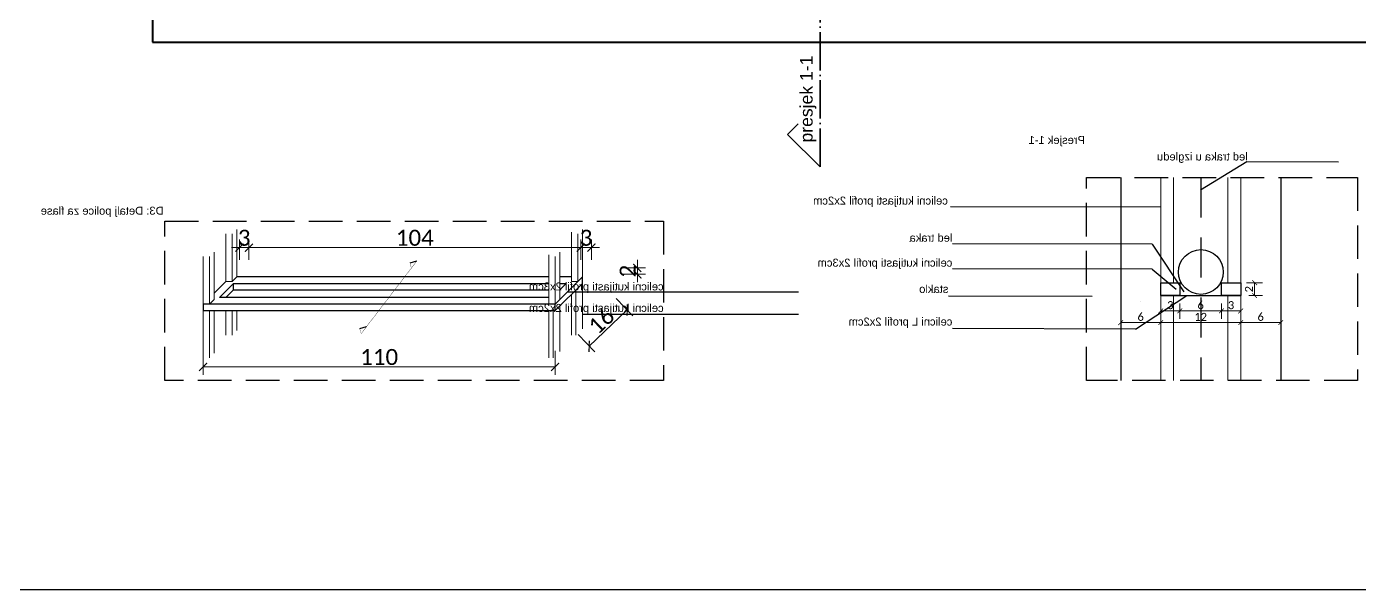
# Model space of a CAD drawing. Header units: centimetres. Extents: x -26724 to 60145, y -23645 to 6771.
# Drawn here: x 8316 to 9149, y 81 to 432 of the extents above; entities that cross this region are included whole.
import ezdxf

# ---------------------------------------------------------------- set-up
doc = ezdxf.new("R2010")
doc.units = ezdxf.units.CM
for name, pattern in [('737', [10, 7, -3]), ('ACAD_ISO04W100', [30, 24, -3, 0, -3]), ('DASHED', [0.75, 0.5, -0.25])]:
    doc.linetypes.add(name, pattern=pattern)
for name, color, linetype, lineweight in [('2.IZGLED', 7, 'Continuous', 13), ('IZGLED', 252, 'Continuous', 13), ('kote', 7, 'Continuous', 20), ('zid', 7, 'Continuous', 40)]:
    doc.layers.add(name, color=color, linetype=linetype, lineweight=lineweight)
doc.layers.add('IZGLED 2', color=253, linetype='Continuous', lineweight=9, true_color=0x828282)
doc.layers.add('tekst', color=7, linetype='Continuous')
doc.layers.add('tekst @ 50', color=7, linetype='Continuous')
doc.styles.add('0.15', font='arial.ttf', dxfattribs={"height": 0.15})
doc.styles.add('Notes', font='arial.ttf', dxfattribs={"height": 3})
doc.styles.get("Standard").update_dxf_attribs({"font": 'calibri.ttf'})
doc.dimstyles.new('ja 1 30 izgledi zidova', dxfattribs={"dimtxt": 5, "dimasz": 3, "dimexe": 5, "dimexo": 5, "dimgap": 1, "dimtad": 1, "dimdec": 0, "dimtxsty": 'Standard', "dimblk": 'ARCHTICK', "dimcen": 2.5, "dimclrd": 256, "dimclrt": 7, "dimadec": 0, "dimazin": 0, "dimtfac": 1, "dimtdec": 0, "dimtix": 1, "dimtmove": 1, "dimatfit": 3, "dimldrblk": 'ARCHTICK', "dimfxl": 5, "dimfxlon": 1, "dimlwd": 0, "dimlwe": 9, "dimarcsym": 0})
doc.dimstyles.new('ja 1 50', dxfattribs={"dimtxt": 10, "dimasz": 5, "dimexe": 5, "dimexo": 5, "dimgap": 1, "dimtad": 1, "dimdec": 0, "dimtxsty": 'Standard', "dimblk": 'ARCHTICK', "dimcen": 2.5, "dimclrd": 256, "dimclrt": 7, "dimadec": 0, "dimazin": 0, "dimtfac": 1, "dimtdec": 0, "dimtix": 1, "dimtmove": 1, "dimatfit": 3, "dimldrblk": 'ARCHTICK', "dimfxl": 10, "dimfxlon": 1, "dimlwd": 0, "dimlwe": 9, "dimarcsym": 0})

# ---------------------------------------------------------------- blocks, each defined once
blk = doc.blocks.new('_ArchTick')
at = {"color": 0, "linetype": 'ByBlock', "const_width": 0.15}
blk.add_lwpolyline([(-0.5, -0.5), (0.5, 0.5)], dxfattribs=at)
blk = doc.blocks.new('*D98')
at = {"layer": 'Defpoints', "color": 0, "ltscale": 12, "transparency": 16777216}
for p in [(8426.13, 255.01), (8646.13, 255.01), (8646.13, 219.78)]:
    blk.add_point(p, dxfattribs=at)
at = {"layer": 'kote', "color": 0, "lineweight": 9, "ltscale": 12, "transparency": 16777216}
for p, q in [((8426.13, 229.78), (8426.13, 214.78)), ((8646.13, 229.78), (8646.13, 214.78))]:
    blk.add_line(p, q, dxfattribs=at)
at = {"layer": 'kote', "lineweight": 0, "ltscale": 12, "transparency": 16777216}
blk.add_line((8426.13, 219.78), (8646.13, 219.78), dxfattribs=at)
at = {"layer": 'kote', "lineweight": 0, "ltscale": 12, "transparency": 16777216, "xscale": 5, "yscale": 5, "zscale": 5, "rotation": 180}
blk.add_blockref('_ArchTick', (8426.13, 219.78), dxfattribs=at)
at = {"layer": 'kote', "lineweight": 0, "ltscale": 12, "transparency": 16777216, "xscale": 5, "yscale": 5, "zscale": 5}
blk.add_blockref('_ArchTick', (8646.13, 219.78), dxfattribs=at)
at = {"layer": 'kote', "color": 7, "lineweight": 25, "ltscale": 12, "transparency": 16777216, "insert": (8536.13, 225.91), "char_height": 10, "attachment_point": 5}
blk.add_mtext('110', dxfattribs=at)
blk = doc.blocks.new('*D99')
at = {"layer": 'Defpoints', "color": 0, "ltscale": 12, "transparency": 16777216}
for p in [(8669.9, 277.64), (8646.13, 255.01), (8691.12, 255.34)]:
    blk.add_point(p, dxfattribs=at)
at = {"layer": 'kote', "color": 0, "lineweight": 9, "ltscale": 12, "transparency": 16777216}
for p, q in [((8684.23, 262.58), (8694.57, 251.72)), ((8660.46, 239.96), (8670.81, 229.09))]:
    blk.add_line(p, q, dxfattribs=at)
at = {"layer": 'kote', "lineweight": 0, "ltscale": 12, "transparency": 16777216}
blk.add_line((8667.36, 232.71), (8691.12, 255.34), dxfattribs=at)
at = {"layer": 'kote', "lineweight": 0, "ltscale": 12, "transparency": 16777216, "xscale": 5, "yscale": 5, "zscale": 5}
for p, rotation in [((8691.12, 255.34), 43.59531636559706), ((8667.36, 232.71), 223.5953163655971)]:
    blk.add_blockref('_ArchTick', p, dxfattribs=dict(at, rotation=rotation))
at = {"layer": 'kote', "color": 7, "lineweight": 25, "ltscale": 12, "transparency": 16777216, "insert": (8675.02, 248.46), "char_height": 10, "attachment_point": 5, "rotation": 43.59532}
blk.add_mtext('16', dxfattribs=at)
blk = doc.blocks.new('*D100')
at = {"layer": 'Defpoints', "color": 0, "ltscale": 12, "transparency": 16777216}
for p in [(8668.76, 281.64), (8668.76, 277.64), (8697.48, 281.64)]:
    blk.add_point(p, dxfattribs=at)
at = {"layer": 'kote', "lineweight": 0, "ltscale": 12, "transparency": 16777216}
for p, q in [((8697.48, 281.64), (8697.48, 286.64)), ((8697.48, 277.64), (8697.48, 281.64)), ((8697.48, 277.64), (8697.48, 272.64))]:
    blk.add_line(p, q, dxfattribs=at)
at = {"layer": 'kote', "color": 0, "lineweight": 9, "ltscale": 12, "transparency": 16777216}
for p, q in [((8687.48, 281.64), (8702.48, 281.64)), ((8687.48, 277.64), (8702.48, 277.64))]:
    blk.add_line(p, q, dxfattribs=at)
at = {"layer": 'kote', "lineweight": 0, "ltscale": 12, "transparency": 16777216, "xscale": 5, "yscale": 5, "zscale": 5}
for p, rotation in [((8697.48, 281.64), 270), ((8697.48, 277.64), 90)]:
    blk.add_blockref('_ArchTick', p, dxfattribs=dict(at, rotation=rotation))
at = {"layer": 'kote', "color": 7, "lineweight": 25, "ltscale": 12, "transparency": 16777216, "insert": (8691.43, 279.64), "char_height": 10, "attachment_point": 5, "rotation": 90}
blk.add_mtext('2', dxfattribs=at)
blk = doc.blocks.new('*D101')
at = {"layer": 'Defpoints', "color": 0, "ltscale": 12, "transparency": 16777216}
for p in [(8662.06, 294.3), (8662.06, 281.64), (8668.76, 281.64)]:
    blk.add_point(p, dxfattribs=at)
at = {"layer": 'kote', "lineweight": 0, "ltscale": 12, "transparency": 16777216}
for p, q in [((8662.06, 294.3), (8657.06, 294.3)), ((8668.76, 294.3), (8662.06, 294.3)), ((8668.76, 294.3), (8673.76, 294.3))]:
    blk.add_line(p, q, dxfattribs=at)
at = {"layer": 'kote', "color": 0, "lineweight": 9, "ltscale": 12, "transparency": 16777216}
for p, q in [((8662.06, 286.64), (8662.06, 299.3)), ((8668.76, 286.64), (8668.76, 299.3))]:
    blk.add_line(p, q, dxfattribs=at)
at = {"layer": 'kote', "lineweight": 0, "ltscale": 12, "transparency": 16777216, "xscale": 5, "yscale": 5, "zscale": 5}
blk.add_blockref('_ArchTick', (8662.06, 294.3), dxfattribs=at)
at = {"layer": 'kote', "lineweight": 0, "ltscale": 12, "transparency": 16777216, "xscale": 5, "yscale": 5, "zscale": 5, "rotation": 180}
blk.add_blockref('_ArchTick', (8668.76, 294.3), dxfattribs=at)
at = {"layer": 'kote', "color": 7, "lineweight": 25, "ltscale": 12, "transparency": 16777216, "insert": (8665.41, 300.43), "char_height": 10, "attachment_point": 5}
blk.add_mtext('3', dxfattribs=at)
blk = doc.blocks.new('*D102')
at = {"layer": 'Defpoints', "color": 0, "ltscale": 12, "transparency": 16777216}
for p in [(8454.76, 294.3), (8454.76, 281.64), (8662.06, 281.64)]:
    blk.add_point(p, dxfattribs=at)
at = {"layer": 'kote', "color": 0, "lineweight": 9, "ltscale": 12, "transparency": 16777216}
for p, q in [((8454.76, 286.64), (8454.76, 299.3)), ((8662.06, 286.64), (8662.06, 299.3))]:
    blk.add_line(p, q, dxfattribs=at)
at = {"layer": 'kote', "lineweight": 0, "ltscale": 12, "transparency": 16777216}
blk.add_line((8662.06, 294.3), (8454.76, 294.3), dxfattribs=at)
at = {"layer": 'kote', "lineweight": 0, "ltscale": 12, "transparency": 16777216, "xscale": 5, "yscale": 5, "zscale": 5, "rotation": 180}
blk.add_blockref('_ArchTick', (8454.76, 294.3), dxfattribs=at)
at = {"layer": 'kote', "lineweight": 0, "ltscale": 12, "transparency": 16777216, "xscale": 5, "yscale": 5, "zscale": 5}
blk.add_blockref('_ArchTick', (8662.06, 294.3), dxfattribs=at)
at = {"layer": 'kote', "color": 7, "lineweight": 25, "ltscale": 12, "transparency": 16777216, "insert": (8558.41, 300.43), "char_height": 10, "attachment_point": 5}
blk.add_mtext('104', dxfattribs=at)
blk = doc.blocks.new('*D103')
at = {"layer": 'Defpoints', "color": 0, "ltscale": 12, "transparency": 16777216}
for p in [(8448.76, 294.3), (8448.76, 281.64), (8454.76, 281.64)]:
    blk.add_point(p, dxfattribs=at)
at = {"layer": 'kote', "lineweight": 0, "ltscale": 12, "transparency": 16777216}
for p, q in [((8448.76, 294.3), (8443.76, 294.3)), ((8454.76, 294.3), (8448.76, 294.3)), ((8454.76, 294.3), (8459.76, 294.3))]:
    blk.add_line(p, q, dxfattribs=at)
at = {"layer": 'kote', "color": 0, "lineweight": 9, "ltscale": 12, "transparency": 16777216}
for p, q in [((8448.76, 286.64), (8448.76, 299.3)), ((8454.76, 286.64), (8454.76, 299.3))]:
    blk.add_line(p, q, dxfattribs=at)
at = {"layer": 'kote', "lineweight": 0, "ltscale": 12, "transparency": 16777216, "xscale": 5, "yscale": 5, "zscale": 5}
blk.add_blockref('_ArchTick', (8448.76, 294.3), dxfattribs=at)
at = {"layer": 'kote', "lineweight": 0, "ltscale": 12, "transparency": 16777216, "xscale": 5, "yscale": 5, "zscale": 5, "rotation": 180}
blk.add_blockref('_ArchTick', (8454.76, 294.3), dxfattribs=at)
at = {"layer": 'kote', "color": 7, "lineweight": 25, "ltscale": 12, "transparency": 16777216, "insert": (8451.76, 300.43), "char_height": 10, "attachment_point": 5}
blk.add_mtext('3', dxfattribs=at)
blk = doc.blocks.new('*D164')
at = {"layer": 'Defpoints', "color": 0, "transparency": 16777216}
for p in [(9024.53, 264.36), (9036.53, 264.36), (9036.53, 254.78)]:
    blk.add_point(p, dxfattribs=at)
at = {"layer": 'zid', "color": 0, "lineweight": 9, "transparency": 16777216}
for p, q in [((9024.53, 259.36), (9024.53, 249.78)), ((9036.53, 259.36), (9036.53, 249.78))]:
    blk.add_line(p, q, dxfattribs=at)
at = {"layer": 'zid', "lineweight": 0, "transparency": 16777216}
blk.add_line((9024.53, 254.78), (9036.53, 254.78), dxfattribs=at)
at = {"layer": 'zid', "lineweight": 0, "transparency": 16777216, "xscale": 3, "yscale": 3, "zscale": 3, "rotation": 180}
blk.add_blockref('_ArchTick', (9024.53, 254.78), dxfattribs=at)
at = {"layer": 'zid', "lineweight": 0, "transparency": 16777216, "xscale": 3, "yscale": 3, "zscale": 3}
blk.add_blockref('_ArchTick', (9036.53, 254.78), dxfattribs=at)
at = {"layer": 'zid', "color": 7, "transparency": 16777216, "insert": (9030.53, 258.34), "char_height": 5, "attachment_point": 5}
blk.add_mtext('3', dxfattribs=at)
blk = doc.blocks.new('*D165')
at = {"layer": 'Defpoints', "color": 0, "transparency": 16777216}
for p in [(9036.53, 264.36), (9062.53, 264.36), (9062.53, 254.78)]:
    blk.add_point(p, dxfattribs=at)
at = {"layer": 'zid', "color": 0, "lineweight": 9, "transparency": 16777216}
for p, q in [((9036.53, 259.36), (9036.53, 249.78)), ((9062.53, 259.36), (9062.53, 249.78))]:
    blk.add_line(p, q, dxfattribs=at)
at = {"layer": 'zid', "lineweight": 0, "transparency": 16777216}
blk.add_line((9036.53, 254.78), (9062.53, 254.78), dxfattribs=at)
at = {"layer": 'zid', "lineweight": 0, "transparency": 16777216, "xscale": 3, "yscale": 3, "zscale": 3, "rotation": 180}
blk.add_blockref('_ArchTick', (9036.53, 254.78), dxfattribs=at)
at = {"layer": 'zid', "lineweight": 0, "transparency": 16777216, "xscale": 3, "yscale": 3, "zscale": 3}
blk.add_blockref('_ArchTick', (9062.53, 254.78), dxfattribs=at)
at = {"layer": 'zid', "color": 7, "transparency": 16777216, "insert": (9049.53, 258.34), "char_height": 5, "attachment_point": 5}
blk.add_mtext('6', dxfattribs=at)
blk = doc.blocks.new('*D166')
at = {"layer": 'Defpoints', "color": 0, "transparency": 16777216}
for p in [(9062.53, 264.36), (9074.53, 264.36), (9074.53, 254.78)]:
    blk.add_point(p, dxfattribs=at)
at = {"layer": 'zid', "color": 0, "lineweight": 9, "transparency": 16777216}
for p, q in [((9062.53, 259.36), (9062.53, 249.78)), ((9074.53, 259.36), (9074.53, 249.78))]:
    blk.add_line(p, q, dxfattribs=at)
at = {"layer": 'zid', "lineweight": 0, "transparency": 16777216}
blk.add_line((9062.53, 254.78), (9074.53, 254.78), dxfattribs=at)
at = {"layer": 'zid', "lineweight": 0, "transparency": 16777216, "xscale": 3, "yscale": 3, "zscale": 3, "rotation": 180}
blk.add_blockref('_ArchTick', (9062.53, 254.78), dxfattribs=at)
at = {"layer": 'zid', "lineweight": 0, "transparency": 16777216, "xscale": 3, "yscale": 3, "zscale": 3}
blk.add_blockref('_ArchTick', (9074.53, 254.78), dxfattribs=at)
at = {"layer": 'zid', "color": 7, "transparency": 16777216, "insert": (9068.53, 258.34), "char_height": 5, "attachment_point": 5}
blk.add_mtext('3', dxfattribs=at)
blk = doc.blocks.new('*D167')
at = {"layer": 'Defpoints', "color": 0, "transparency": 16777216}
for p in [(9024.53, 264.36), (9074.53, 264.36), (9024.53, 247.5)]:
    blk.add_point(p, dxfattribs=at)
at = {"layer": 'zid', "color": 0, "lineweight": 9, "transparency": 16777216}
for p, q in [((9024.53, 252.5), (9024.53, 242.5)), ((9074.53, 252.5), (9074.53, 242.5))]:
    blk.add_line(p, q, dxfattribs=at)
at = {"layer": 'zid', "lineweight": 0, "transparency": 16777216}
blk.add_line((9074.53, 247.5), (9024.53, 247.5), dxfattribs=at)
at = {"layer": 'zid', "lineweight": 0, "transparency": 16777216, "xscale": 3, "yscale": 3, "zscale": 3, "rotation": 180}
blk.add_blockref('_ArchTick', (9024.53, 247.5), dxfattribs=at)
at = {"layer": 'zid', "lineweight": 0, "transparency": 16777216, "xscale": 3, "yscale": 3, "zscale": 3}
blk.add_blockref('_ArchTick', (9074.53, 247.5), dxfattribs=at)
at = {"layer": 'zid', "color": 7, "transparency": 16777216, "insert": (9049.53, 251.02), "char_height": 5, "attachment_point": 5}
blk.add_mtext('12', dxfattribs=at)
blk = doc.blocks.new('*D168')
at = {"layer": 'Defpoints', "color": 0, "transparency": 16777216}
for p in [(9074.53, 247.5), (9099.53, 247.5), (9099.53, 246.5)]:
    blk.add_point(p, dxfattribs=at)
at = {"layer": 'zid', "color": 0, "lineweight": 9, "transparency": 16777216}
for p, q in [((9074.53, 247.5), (9074.53, 252.5)), ((9099.53, 247.5), (9099.53, 252.5))]:
    blk.add_line(p, q, dxfattribs=at)
at = {"layer": 'zid', "lineweight": 0, "transparency": 16777216}
blk.add_line((9074.53, 247.5), (9099.53, 247.5), dxfattribs=at)
at = {"layer": 'zid', "lineweight": 0, "transparency": 16777216, "xscale": 3, "yscale": 3, "zscale": 3, "rotation": 180}
blk.add_blockref('_ArchTick', (9074.53, 247.5), dxfattribs=at)
at = {"layer": 'zid', "lineweight": 0, "transparency": 16777216, "xscale": 3, "yscale": 3, "zscale": 3}
blk.add_blockref('_ArchTick', (9099.53, 247.5), dxfattribs=at)
at = {"layer": 'zid', "color": 7, "transparency": 16777216, "insert": (9087.03, 251.06), "char_height": 5, "attachment_point": 5}
blk.add_mtext('6', dxfattribs=at)
blk = doc.blocks.new('*D169')
at = {"layer": 'Defpoints', "color": 0, "transparency": 16777216}
for p in [(8999.53, 247.5), (8999.53, 246.5), (9024.53, 247.5)]:
    blk.add_point(p, dxfattribs=at)
at = {"layer": 'zid', "color": 0, "lineweight": 9, "transparency": 16777216}
for p, q in [((8999.53, 247.5), (8999.53, 252.5)), ((9024.53, 247.5), (9024.53, 252.5))]:
    blk.add_line(p, q, dxfattribs=at)
at = {"layer": 'zid', "lineweight": 0, "transparency": 16777216}
blk.add_line((9024.53, 247.5), (8999.53, 247.5), dxfattribs=at)
at = {"layer": 'zid', "lineweight": 0, "transparency": 16777216, "xscale": 3, "yscale": 3, "zscale": 3, "rotation": 180}
blk.add_blockref('_ArchTick', (8999.53, 247.5), dxfattribs=at)
at = {"layer": 'zid', "lineweight": 0, "transparency": 16777216, "xscale": 3, "yscale": 3, "zscale": 3}
blk.add_blockref('_ArchTick', (9024.53, 247.5), dxfattribs=at)
at = {"layer": 'zid', "color": 7, "transparency": 16777216, "insert": (9012.03, 251.06), "char_height": 5, "attachment_point": 5}
blk.add_mtext('6', dxfattribs=at)
blk = doc.blocks.new('*D170')
at = {"layer": 'Defpoints', "color": 0, "transparency": 16777216}
for p in [(9037.39, 272.36), (9083.25, 272.36), (9074.53, 264.36)]:
    blk.add_point(p, dxfattribs=at)
at = {"layer": 'zid', "color": 0, "lineweight": 9, "transparency": 16777216}
for p, q in [((9078.25, 272.36), (9088.25, 272.36)), ((9079.53, 264.36), (9088.25, 264.36))]:
    blk.add_line(p, q, dxfattribs=at)
at = {"layer": 'zid', "lineweight": 0, "transparency": 16777216}
blk.add_line((9083.25, 264.36), (9083.25, 272.36), dxfattribs=at)
at = {"layer": 'zid', "lineweight": 0, "transparency": 16777216, "xscale": 3, "yscale": 3, "zscale": 3}
for p, rotation in [((9083.25, 272.36), 90), ((9083.25, 264.36), 270)]:
    blk.add_blockref('_ArchTick', p, dxfattribs=dict(at, rotation=rotation))
at = {"layer": 'zid', "color": 7, "transparency": 16777216, "insert": (9079.73, 268.36), "char_height": 5, "attachment_point": 5, "rotation": 90}
blk.add_mtext('2', dxfattribs=at)

msp = doc.modelspace()

# ---------------------------------------------------------------- linework, layer by layer
at = {"layer": '2.IZGLED'}
for p, q in [((9024.53, 211.28), (9024.53, 338.21)), ((9032.53, 272.36), (9032.53, 338.21)), ((9066.53, 272.36), (9066.53, 338.21)), ((9074.53, 211.28), (9074.53, 338.21)), ((9032.53, 211.28), (9032.53, 264.36)), ((9066.53, 211.28), (9066.53, 264.36))]:
    msp.add_line(p, q, dxfattribs=at)
at = {"layer": 'IZGLED', "lineweight": 25, "ltscale": 12}
for p, q in [((9024.53, 272.36), (9037.39, 272.36)), ((9061.95, 272.36), (9074.53, 272.36)), ((9024.53, 264.36), (9074.53, 264.36))]:
    msp.add_line(p, q, dxfattribs=at)
at = {"layer": 'IZGLED', "linetype": '737', "lineweight": 25, "ltscale": 3}
for points in [[(8978.12, 338.24), (9147.63, 338.24), (9147.63, 211.28), (8978.12, 211.28)], [(8402.23, 310.95), (8713.82, 310.95), (8713.82, 211.28), (8402.23, 211.28)]]:
    msp.add_lwpolyline(points, close=True, dxfattribs=at)
at = {"layer": 'IZGLED 2', "color": 5, "linetype": 'ACAD_ISO04W100', "lineweight": 35}
msp.add_line((8811.69, 344.83), (8811.69, 889.78), dxfattribs=at)
at = {"layer": 'IZGLED 2', "color": 5, "lineweight": 35}
for p in [(8797.9, 371.64), (8811.69, 344.83)]:
    msp.add_line(p, (8791.39, 365.13), dxfattribs=at)
at = {"layer": 'kote'}
for p, q in [((8440.27, 273.15), (8440.27, 302.88)), ((8444.27, 273.15), (8444.27, 302.88)), ((8447.1, 275.98), (8447.1, 305.71)), ((8656.27, 273.15), (8656.27, 303.9)), ((8660.27, 273.15), (8660.27, 302.88)), ((8663.1, 275.98), (8663.1, 305.71)), ((8432.96, 261.84), (8432.96, 291.57)), ((8648.96, 261.84), (8648.96, 291.57)), ((8426.13, 259.01), (8426.13, 288.74)), ((8430.13, 259.01), (8430.13, 288.74)), ((8642.13, 259.01), (8642.13, 289.76)), ((8646.13, 259.01), (8646.13, 288.74)), ((8444.27, 273.15), (8447.1, 275.98)), ((8440.27, 273.15), (8444.27, 273.15)), ((8656.27, 273.15), (8660.27, 273.15)), ((8659.1, 239.64), (8659.1, 267.98)), ((8663.1, 243.64), (8663.1, 271.98)), ((8430.13, 259.01), (8432.96, 261.84)), ((8656.27, 239.64), (8656.27, 265.15)), ((8426.13, 225.5), (8426.13, 255.01)), ((8430.13, 225.5), (8430.13, 255.01)), ((8432.96, 228.33), (8432.96, 255.01)), ((8440.27, 239.64), (8440.27, 255.01)), ((8444.27, 239.64), (8444.27, 255.01)), ((8447.1, 242.47), (8447.1, 255.01)), ((8642.13, 225.5), (8642.13, 255.01)), ((8644.96, 225.5), (8644.96, 255.01)), ((8648.96, 229.5), (8648.96, 257.84))]:
    msp.add_line(p, q, dxfattribs=at)
at = {"layer": 'kote', "lineweight": 25, "ltscale": 12}
for p, q in [((8642.13, 275.98), (8447.1, 275.98)), ((8663.1, 275.98), (8646.13, 259.01)), ((8656.27, 275.98), (8648.96, 275.98)), ((8663.1, 271.98), (8663.1, 275.98)), ((8432.96, 265.84), (8440.27, 273.15)), ((8444.86, 271.74), (8436.38, 263.25)), ((8444.86, 267.74), (8440.38, 263.25)), ((8444.86, 271.74), (8444.86, 267.74)), ((8642.13, 271.74), (8444.86, 271.74)), ((8642.13, 267.74), (8444.86, 267.74)), ((8646.13, 255.01), (8663.1, 271.98)), ((8652.86, 271.74), (8648.96, 267.84)), ((8652.86, 271.74), (8648.96, 271.74)), ((8646.13, 259.01), (8426.13, 259.01)), ((8426.13, 259.01), (8426.13, 255.01)), ((8642.13, 263.25), (8436.38, 263.25)), ((8646.13, 255.01), (8646.13, 259.01)), ((8426.13, 255.01), (8646.13, 255.01))]:
    msp.add_line(p, q, dxfattribs=at)
at = {"layer": 'tekst', "ltscale": 12}
for p, q in [((9078.34, 348), (9049.36, 330.3)), ((9019.13, 296.4), (9039.06, 266.73)), ((9019.13, 280.81), (9034.22, 268.26)), ((9008.86, 243.35), (9040.85, 264.36))]:
    msp.add_line(p, q, dxfattribs=at)
at = {"layer": 'tekst', "ltscale": 0.8}
for points in [[(9135.59, 347.65), (9135.59, 347.65), (9078.34, 348)], [(9024.53, 319.59), (9024.53, 319.59), (8893.21, 319.91)], [(9019.13, 296.4), (9019.13, 296.4), (8894.34, 296.75)], [(9019.13, 280.81), (9019.13, 280.81), (8894.34, 281.16)], [(8798.26, 266.39), (8798.26, 266.39), (8653.52, 266.39)], [(8981.73, 263.83), (8891.87, 264.08)], [(8798.26, 252.59), (8798.26, 252.59), (8663.1, 252.59)], [(9008.89, 243.38), (8894.34, 243.7)]]:
    msp.add_lwpolyline(points, dxfattribs=at)
msp.add_lwpolyline([(9012.05, 260.73), (9012.05, 260.73)], close=True, dxfattribs=at)
at = {"layer": 'zid'}
for p, q in [((8394.36, 834.82), (8394.36, 422.82)), ((8394.36, 422.82, 13.5), (9202.72, 422.82, 13.5))]:
    msp.add_line(p, q, dxfattribs=at)
at = {"layer": 'zid', "lineweight": 30, "ltscale": 12}
for p, q in [((8999.53, 338.24), (8999.53, 211.28)), ((9099.53, 338.24), (9099.53, 211.28)), ((8555.4, 284.83), (8559.7, 286.05)), ((8523.94, 243.74), (8528.24, 244.96))]:
    msp.add_line(p, q, dxfattribs=at)
at = {"layer": 'zid', "color": 40, "linetype": 'DASHED', "lineweight": 30, "ltscale": 50, "true_color": 0xf8d731}
msp.add_line((9049.67, 338.24), (9049.67, 211.28), dxfattribs=at)
at = {"layer": 'zid', "lineweight": 25, "ltscale": 12}
msp.add_lwpolyline([(8306.73, 80.73), (9566.73, 80.73), (9566.73, 971.73), (8306.73, 971.73)], close=True, dxfattribs=at)
at = {"layer": 'zid', "lineweight": 30, "ltscale": 12, "const_width": 0.2}
for points in [[(8524.79, 240.45), (8559.7, 286.05)], [(8556.26, 281.55), (8555.4, 284.83), (8556.26, 281.55)], [(8524.79, 240.45), (8523.94, 243.74), (8524.79, 240.45)]]:
    msp.add_lwpolyline(points, dxfattribs=at)
at = {"layer": 'zid', "lineweight": 30, "ltscale": 12}
for points in [[(9024.53, 272.36), (9036.53, 272.36), (9036.53, 264.36), (9024.53, 264.36)], [(9062.53, 272.36), (9074.53, 272.36), (9074.53, 264.36), (9062.53, 264.36)]]:
    msp.add_lwpolyline(points, close=True, dxfattribs=at)
at = {"layer": 'zid', "lineweight": 25, "ltscale": 12}
msp.add_circle((9049.67, 279.08), 14, dxfattribs=at)

# ---------------------------------------------------------------- texts
at = {"layer": 'IZGLED 2', "color": 5, "style": '0.15'}
msp.add_text('presjek 1-1', height=7.8586, rotation=90, dxfattribs=at).set_placement((8807, 360.02))
at = {"layer": 'tekst @ 50', "ltscale": 0.8, "extrusion": (0, 0, -1), "char_height": 5, "attachment_point": 1, "text_direction": (-1, 0, 0), "style": 'Notes'}
for s, width, insert in [('Presjek 1-1', 290.6445, (8977.26, 364.12)), ('led traka{\\fArial|b0|i0|c238|p34; u izgledu}', 290.6445, (9078.92, 353.78)), ('celicni kutijasti profil 2x2cm', 290.6445, (8891.54, 326.22)), ('D3: Detalj police za flase', 290.6445, (8401.45, 319.92)), ('led traka', 290.6445, (8894.34, 303.02)), ('celicni kutijasti profil 2x3cm', 290.6445, (8894.34, 287.43)), ('celicni kutijasti profil 2x3cm', 373.2439, (8713.92, 272.57)), ('staklo', 290.6445, (8891.87, 270.99)), ('celicni kutijasti profil 2x2cm', 290.6445, (8713.92, 259.13)), ('celicni L profil 2x2cm', 290.6445, (8894.34, 250.61))]:
    msp.add_mtext_dynamic_manual_height_columns(s, width=width, gutter_width=750, heights=[0], dxfattribs=dict(at, insert=insert))

# ---------------------------------------------------------------- dimensions: what is measured, and where the dimension line sits
at = {"layer": 'kote', "lineweight": 25, "ltscale": 12}
for base, p1, p2, text, picture, middle in [((8448.76, 294.3), (8454.76, 281.64), (8448.76, 281.64), '3', '*D103', (8451.76, 300.43)), ((8454.76, 294.3), (8662.06, 281.64), (8454.76, 281.64), '104', '*D102', (8558.41, 300.43)), ((8662.06, 294.3), (8668.76, 281.64), (8662.06, 281.64), '3', '*D101', (8665.41, 300.43)), ((8646.13, 219.78), (8426.13, 255.01), (8646.13, 255.01), '110', '*D98', (8536.13, 225.91))]:
    dim = msp.add_linear_dim(base=base, p1=p1, p2=p2, text=text, dimstyle='ja 1 50', dxfattribs=at)
    dim.commit()
    dim.dimension.update_dxf_attribs({"geometry": picture, "text_midpoint": middle})
dim = msp.add_linear_dim(base=(8697.48, 281.64), p1=(8668.76, 277.64), p2=(8668.76, 281.64), angle=90, text='2', dimstyle='ja 1 50', dxfattribs=at)
dim.commit()
dim.dimension.update_dxf_attribs({"geometry": '*D100', "text_midpoint": (8691.43, 279.64)})
dim = msp.add_aligned_dim(p1=(8646.13, 255.01), p2=(8669.9, 277.64), distance=-30.78, text='16', dimstyle='ja 1 50', dxfattribs=at)
dim.commit()
dim.dimension.update_dxf_attribs({"geometry": '*D99', "text_midpoint": (8675.02, 248.46)})
at = {"layer": 'zid'}
for base, p1, p2, angle, text, picture, middle in [((9083.25, 272.36), (9074.53, 264.36), (9037.39, 272.36), 90, '2', '*D170', (9079.73, 268.36)), ((8999.53, 247.5), (9024.53, 247.5), (8999.53, 246.5), 180, '6', '*D169', (9012.03, 251.06))]:
    dim = msp.add_linear_dim(base=base, p1=p1, p2=p2, angle=angle, text=text, dimstyle='ja 1 30 izgledi zidova', dxfattribs=at)
    dim.commit()
    dim.dimension.update_dxf_attribs({"geometry": picture, "text_midpoint": middle})
for base, p1, p2, text, picture, middle in [((9036.53, 254.78), (9024.53, 264.36), (9036.53, 264.36), '3', '*D164', (9030.53, 258.34)), ((9024.53, 247.5), (9074.53, 264.36), (9024.53, 264.36), '12', '*D167', (9049.53, 251.02)), ((9062.53, 254.78), (9036.53, 264.36), (9062.53, 264.36), '6', '*D165', (9049.53, 258.34)), ((9074.53, 254.78), (9062.53, 264.36), (9074.53, 264.36), '3', '*D166', (9068.53, 258.34)), ((9099.53, 247.5), (9074.53, 247.5), (9099.53, 246.5), '6', '*D168', (9087.03, 251.06))]:
    dim = msp.add_linear_dim(base=base, p1=p1, p2=p2, text=text, dimstyle='ja 1 30 izgledi zidova', dxfattribs=at)
    dim.commit()
    dim.dimension.update_dxf_attribs({"geometry": picture, "text_midpoint": middle})

doc.saveas('drawing.dxf')
